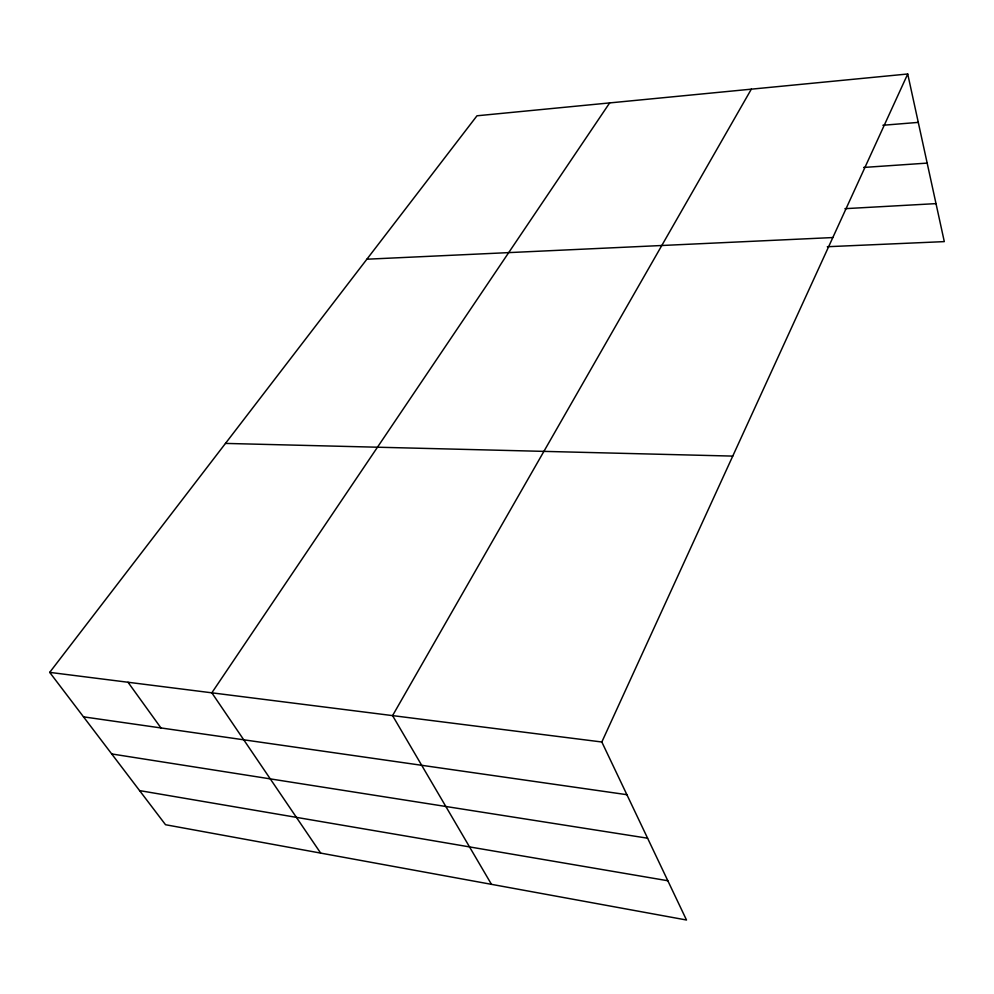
<?xml version="1.0" encoding="UTF-8"?>
<svg xmlns="http://www.w3.org/2000/svg" width="994" height="994" viewBox="0 0 994 994"><rect width="100%" height="100%" fill="white"/><g stroke="black" fill="none" stroke-linecap="round" stroke-linejoin="round"><path stroke-width="1.49" d="M601.83 741.996L907.721 73.991L476.983 115.789L49.7 672.379L165.526 824.722L686.506 920.009L601.83 741.996L49.7 672.379M751.327 89.162L392.568 715.618L491.471 884.337M609.657 102.916L211.834 692.818L320.664 853.088M882.883 125.269L918.282 122.386M863.637 167.452L927.166 163.103M844.925 208.678L936.013 203.621M366.885 259.21L832.823 237.554M827.319 246.723L944.3 241.617L907.721 73.991M225.476 443.411L732.752 456.097M83.508 716.848L626.891 794.691M111.726 753.949L647.591 838.203M139.582 790.603L667.831 880.746M128.015 682.257L160.966 727.943"/></g></svg>
